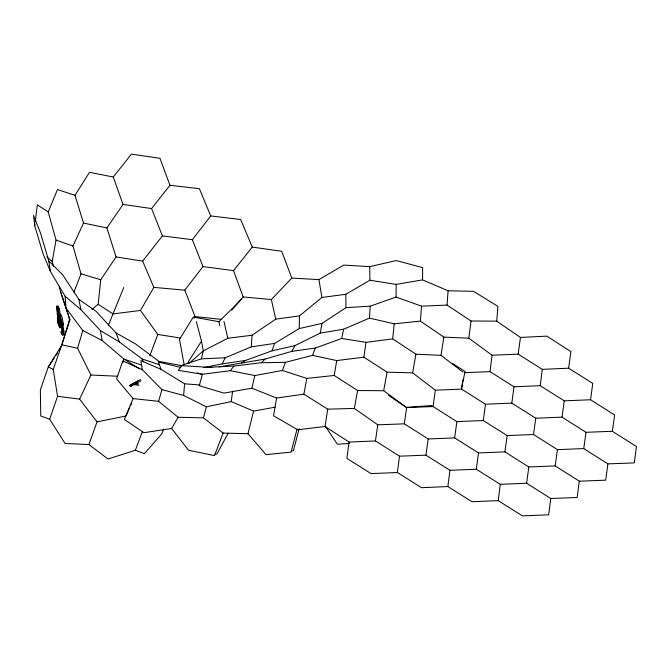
<?xml version="1.0" encoding="UTF-8"?>
<svg xmlns="http://www.w3.org/2000/svg" width="670" height="670" viewBox="0 0 670 670"><rect width="100%" height="100%" fill="white"/><g stroke="black" fill="none" stroke-linecap="round" stroke-linejoin="round"><path stroke-width="1" d="M211.946 367.503L181.955 365.686L178.304 370.342L202.432 374.254L230.312 370.703L254.843 375.543L282.439 370.46L306.801 378.424L334.204 375.46L357.621 390.526L383.675 390.719L406.648 407.586L433.071 406.556L456.89 421.631L483.271 420.526L507.156 435.592L533.513 434.512L557.423 449.629L583.754 448.59L607.891 463.883L634.256 462.903L636.5 446.597L612.372 431.296L614.633 415.006L590.563 399.755L592.774 383.399L568.637 368.207L570.89 351.583L546.82 336.147L520.464 337.437L496.721 321.156L497.919 306.374L473.556 291.349L448.079 290.78L422.569 279.876L422.628 267.632L396.263 260.538L369.74 266.652L343.693 265.085L318.937 279.625L291.768 278.075L271.375 299.549L243.168 296.944L231.678 310.218M180.113 365.87L201.318 358.86L225.162 357.788L251.275 346.876L274.658 343.409L299.222 328.576L321.969 323.426L346.005 307.664L370.259 306.173L396.062 297.036L396.163 284.415L422.569 279.876M299.222 328.576L299.498 315.888L321.91 297.447L345.812 294.306L369.915 280.236L396.163 284.415M251.275 346.876L252.062 335.243L275.722 319.138L299.498 315.888M203.822 367.562L222.222 363.919L245.547 360.418L272.07 350.812L294.951 345.603L320.277 333.065L343.626 329.213L369.446 318.116L370.259 306.173M496.721 321.156L471.027 321.014L447.057 305.084L448.079 290.78M568.637 368.207L542.298 369.363L518.17 354.137L492.09 355.226L468.807 338.216L443.858 337.111L420.408 321.106L421.505 306.165L396.062 297.036M183.622 395.459L184.602 383.835L160.968 369.312L140.859 360.586L142.35 369.689L161.905 389.613L183.622 395.459L206.368 406.782L231.242 401.623L253.587 411.095L275.203 407.167M61.271 325.151L61.079 327.144L59.923 327.781L60.233 324.573L57.478 312.605L58.717 312.756M462.995 372.093L440.994 355.334L415.894 354.196L392.67 338.878L394.236 323.819L420.408 321.106M91.865 309.49L98.155 304.306L100.76 279.759L116.061 256.945L106.898 227.917L123.045 204.409L113.247 177.022L131.462 154.125L159.946 158.296L169.962 185.288L151.579 208.579L162.416 235.907L142.651 261.124L116.061 256.945M159.602 364.773L142.182 359.003L119.335 341.926L100.349 330.511L80.919 309.649L65.132 296.274L50.367 271.367L43.081 253.813L34.739 225.807L34.982 223.814M35.234 221.82L37.344 204.869L48.232 211.988L56.037 240.086L52.218 261.56L53.6 266.585M69.446 317.547L68.926 321.65L61.841 344.782L53.232 369.446L57.561 396.28L49.664 419.211L65.065 443.473L88.892 444.553L108.038 459.017L135.365 450.232L144.427 453.665L161.772 433.833L163.639 429.076M468.807 338.216L471.027 321.014M590.563 399.755L564.249 400.844L540.204 385.685L513.982 386.791L489.996 371.632L492.09 355.226M500.289 484.335L526.603 483.246L550.774 498.497L548.646 514.811L522.357 515.875L498.212 500.632L500.289 484.335L476.303 469.234L449.955 470.306L425.936 455.173L399.521 456.178L375.435 440.944L349.062 442.058L325.017 426.472L297.756 429.805L273.519 415.752L276.593 398.03L303.862 394.178L327.747 409.152L354.346 408.432L377.779 424.805L404.312 423.842L428.197 438.959L454.629 437.895L478.522 452.954L504.904 451.873L528.823 466.973L555.17 465.918L579.324 481.186L605.697 480.172L607.891 463.883M540.204 385.685L542.298 369.363M231.242 401.623L232.599 391.054M498.212 500.632L472.015 501.738L447.861 486.562L449.955 470.306M447.861 486.562L421.564 487.701L397.369 472.526L399.521 456.178M349.062 442.058L346.884 458.364L371.029 473.606L397.369 472.526M612.372 431.296L586.016 432.301L562.055 417.15L535.749 418.214L511.805 403.114L485.499 404.228L461.622 389.119L462.853 379.89M511.805 403.114L513.982 386.791M562.055 417.15L564.249 400.844M579.324 481.186L577.13 497.483L550.774 498.497M476.303 469.234L478.522 452.954M483.271 420.526L485.499 404.228M526.603 483.246L528.823 466.973M433.071 406.556L435.341 390.191L412.62 372.847L387.101 372.16L363.877 357.185L336.742 360.569L312.538 355.376L285.47 362.303L261.417 362.73L233.922 366.071L209.911 367.252M518.17 354.137L520.464 337.437M504.904 451.873L507.156 435.592M533.513 434.512L535.749 418.214M555.17 465.918L557.423 449.629M583.754 448.59L586.016 432.301M363.877 357.185L365.954 342.37L392.67 338.878M425.936 455.173L428.197 438.959M454.629 437.895L456.89 421.631M375.435 440.944L377.779 424.805M404.312 423.842L406.648 407.586M440.994 355.334L443.858 337.111M325.017 426.472L327.747 409.152M334.204 375.46L336.742 360.569M320.277 333.065L321.969 323.426M412.62 372.847L415.894 354.196M354.346 408.432L357.621 390.526M383.675 390.719L387.101 372.16M303.862 394.178L306.801 378.424M223.21 366.155L265.019 359.087L291.835 351.356L315.319 348.065L341.725 338.476L343.626 329.213M461.731 387.26L465.072 371.456L452.845 363.684M202.432 374.254L199.233 385.711L223.906 393.106L251.87 388.198L254.843 375.543M57.118 313.661L59.571 324.037L59.312 326.642L58.022 323.066L56.883 306.165L58.181 306.224L59.387 309.063L60.417 314.959M297.053 429.202L291.048 452.133L266.007 454.62L247.984 433.716L253.587 411.095M201.318 358.86L203.328 350.846L201.486 341.122L196.318 321.491M247.984 433.716L223.118 433.071L203.462 417.862L206.368 406.782M299.155 428.716L293.41 450.65L291.408 450.851M203.462 417.862L178.111 417.259L158.639 401.322L161.905 389.613M77.586 348.266L82.812 330.511L65.953 307.974L60.241 290.73L69.931 319.808L61.841 344.782L77.586 348.266L90.936 375.024L79.621 399.119L97.024 421.874L88.892 444.553M122.769 362.889L123.942 359.061L102.15 340.494L82.812 330.511M62.771 325.545L63.432 324.984L62.126 317.362L61.338 314.992L60.099 314.841L59.739 315.897L61.64 324.481L61.079 325.193L60.685 324.004L61.874 323.451M138.891 385.309L134.126 384.664L134.26 382.838L138.079 383.349M272.07 350.812L274.658 343.409M282.439 370.46L285.47 362.303M149.737 355.921L157.81 334.447L140.449 310.445L113.029 313.928L98.155 304.306M135.365 450.232L142.492 431.338M312.538 355.376L315.319 348.065M223.118 433.071L214.492 455.617L188.471 450.206L171.612 428.457L143.924 432.711L124.36 419.462L133.054 398.6L116.614 378.918L122.794 360.929L142.35 369.689M73.918 292.179L81.028 273.829L72.971 245.991L83.532 223.077L74.99 195.297L89.512 172.299L113.247 177.022M123.757 287.489L108.448 325.134M48.232 211.988L57.478 189.585L74.99 195.297M129.712 407.553L125.977 416.02L97.024 421.874M130.541 405.677L131.789 402.854M222.222 363.919L225.162 357.788M228.102 433.322L216.854 454.134L214.869 453.774M291.835 351.356L294.951 345.603M171.612 428.457L178.111 417.259M140.449 310.445L153.857 287.388L142.651 261.124M194.015 318.325L195.029 316.583L184.794 290.144L203.002 266.568L192.349 239.701L210.749 215.941L240.664 219.509L252.272 247.071L281.735 251.3L291.768 278.075M61.782 345.184L48.282 366.942L40.359 389.881L40.761 416.011L49.664 419.211M188.002 362.428L201.486 341.122M54.496 357.512L48.282 366.942L53.232 369.446M55.627 355.795L57.327 353.224M59.588 349.79L60.719 348.082M62.72 323.526L63.432 324.984L61.581 326.097M230.312 370.703L233.922 366.071M243.168 296.944L233.528 270.638L252.272 247.071M58.198 316.458L58.784 315.729L56.883 306.165L58.156 308.937L59.462 316.424L58.709 317.371L58.198 316.458L59.387 315.905M62.67 331.868L61.707 331.281L60.844 332.169L61.883 334.715L62.327 333.3L61.071 325.704L62.067 325.419L62.896 325.402L63.968 331.298L64.094 333.836L63.449 334.238M261.417 362.73L265.019 359.087M184.175 364.765L179.493 339.456L193.253 317.078L218.906 321.684L241.669 299.172M188.999 363.383L203.328 350.846L227.808 338.275L252.062 335.243M241.669 362.931L245.547 360.418M141.11 380.711L130.399 386.615L129.737 385.484L138.581 380.552M130.399 386.615L131.211 386.121L130.541 384.982M129.737 385.484L140.449 379.572M61.079 325.193L62.26 324.632M60.233 324.573L61.364 324.154L60.124 317.128L58.91 317.044M219.107 366.867L221.159 366.515M60.099 314.841L62.101 323.417L63.273 323.283M432.05 405.517L406.221 407.377L388.491 395.35M349.723 443.456L337.387 444.21L325.36 426.288M421.505 306.165L447.057 305.084M464.821 372.671L489.996 371.632M435.341 390.191L461.622 389.119M62.628 333.652L61.707 331.281M90.936 375.024L117.618 376.23M184.602 383.835L199.911 384.94M153.857 287.388L184.794 290.144M58.156 308.937L59.387 309.063L57.988 307.028L58.181 306.224L58.315 308.099M195.029 316.583L221.527 319.381M133.054 398.6L158.639 401.322M169.962 185.288L199.375 188.697L210.749 215.941M162.416 235.907L192.349 239.701M57.561 396.28L79.621 399.119M203.002 266.568L233.528 270.638M134.486 383.609L138.305 384.119M123.045 204.409L151.579 208.579M157.81 334.447L180.305 338.023M341.725 338.476L365.954 342.37M34.739 225.807L33.5 215.405L40.518 233.043L48.759 260.906L62.645 274.809L78.826 299.306L95.969 311.24L116.145 333.032L135.441 343.844L158.891 361.365L181.955 365.686M83.532 223.077L106.898 227.917M369.446 318.116L394.236 323.819M180.548 367.361L158.48 362.076L160.968 369.312M81.028 273.829L100.76 279.759M197.307 372.838L202.239 374.446M141.563 365.1L123.942 359.061L139.31 368.785M56.037 240.086L72.971 245.991M251.87 388.198L276.593 398.03M46.892 257.037L52.218 261.56M62.586 335.126L62.955 335.469L63.34 334.891L63.424 333.694L62.067 325.419M158.891 361.365L160.205 362.704M58.784 315.729L59.462 316.424M60.685 324.004L61.188 324.908M58.29 322.103L58.524 323.97L58.022 323.066L59.211 322.505L58.818 318.309M142.182 359.003L143.422 361.792M56.69 306.969L57.771 309.925M58.876 324.925L59.923 327.781M59.839 324.263L59.479 321.449M116.145 333.032L119.335 341.926M69.931 319.808L65.953 307.974L65.132 296.274M133.899 383.893L134.126 384.664M59.136 286.71L59.965 289.725M224.015 321.558L227.808 338.275M271.375 299.549L275.722 319.138M218.906 321.684L219.777 325.695M78.826 299.306L80.919 309.649M100.349 330.511L102.15 340.494M57.52 318.25L58.524 323.97M318.937 279.625L321.91 297.447M48.759 260.906L50.367 271.367M57.947 319.314L57.503 314.624M62.101 323.417L62.293 325.62M58.265 310.788L58.399 312.664M56.883 306.165L57.293 311.801M345.812 294.306L346.005 307.664M369.74 266.652L369.915 280.236"/></g></svg>
